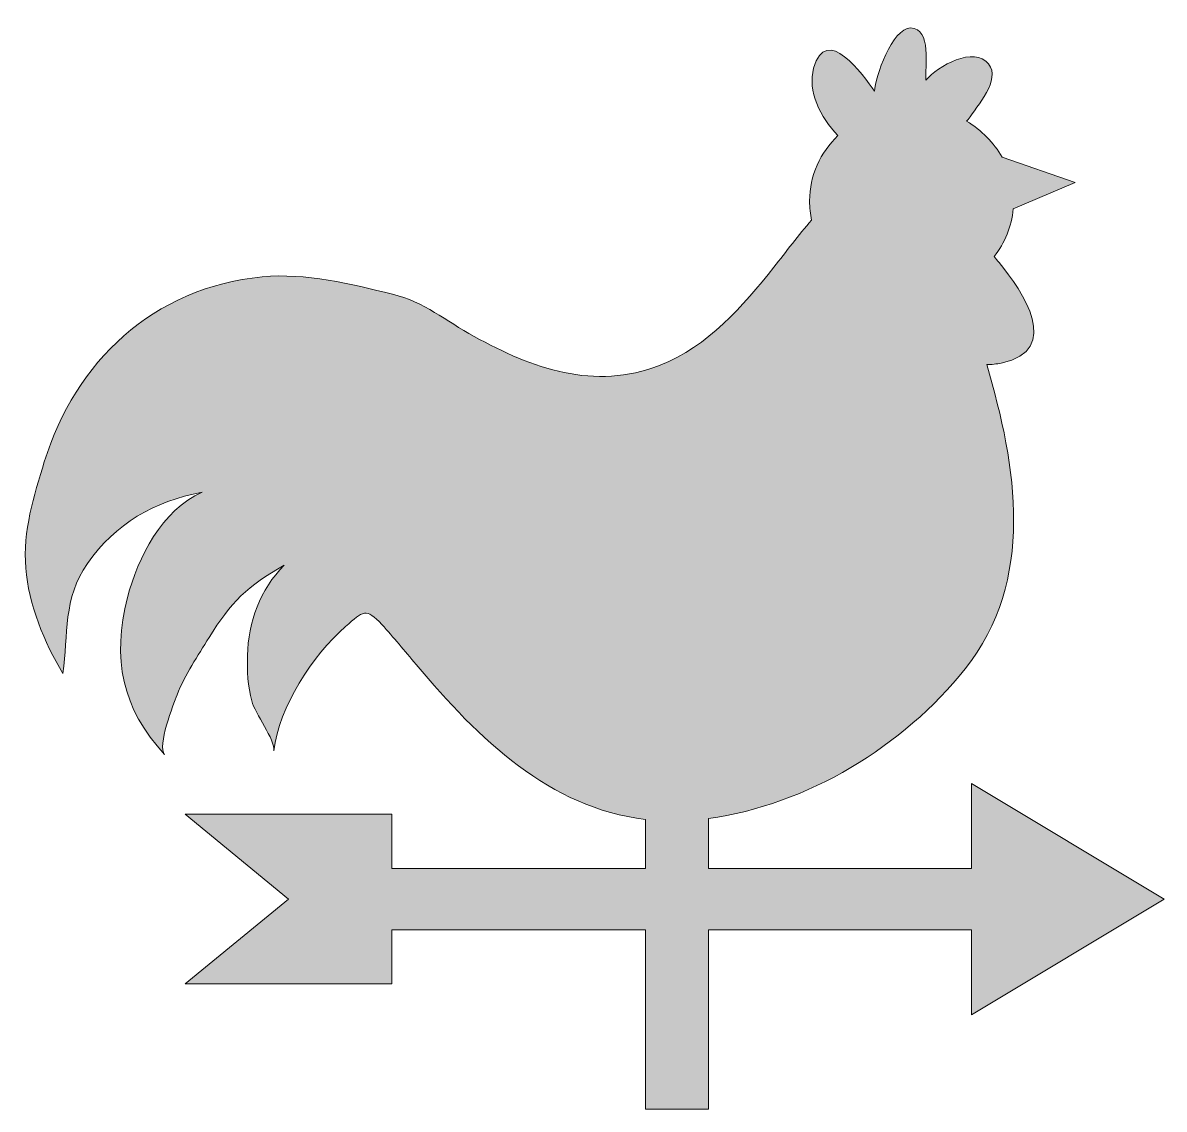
# Model space of a CAD drawing. Header units: inches. Extents: x 0 to 102, y 0 to 97.
import ezdxf

# ---------------------------------------------------------------- set-up
doc = ezdxf.new("R2010")
doc.units = ezdxf.units.IN
doc.header["$MEASUREMENT"] = 0
doc.layers.add('Layer 1', color=7, linetype='Continuous')

msp = doc.modelspace()

# ---------------------------------------------------------------- hatches: boundary and pattern name
at = {"layer": 'Layer 1', "true_color": 0xf0ba7d}
h = msp.add_hatch(color=31, dxfattribs=at)
h.dxf.hatch_style = 2
edge = h.paths.add_edge_path()
edge.add_spline(control_points=[(101.6, 18.73), (101.6, 18.73), (84.4, 29.05), (84.4, 29.05), (84.4, 29.05), (84.4, 21.46), (84.4, 21.46), (84.4, 21.46), (60.95, 21.46), (60.95, 21.46), (60.95, 21.46), (60.95, 25.93), (60.95, 25.93), (69.77, 27.13), (78.35, 32.38), (83.84, 39.27), (90.13, 47.17), (88.45, 57.3), (85.77, 66.42), (86.21, 66.42), (86.65, 66.46), (87.07, 66.55), (92.57, 67.68), (88.98, 72.95), (86.89, 75.51), (86.73, 75.7), (86.58, 75.88), (86.43, 76.05), (87.38, 77.27), (87.99, 78.72), (88.13, 80.31), (88.13, 80.31), (93.65, 82.65), (93.65, 82.65), (93.65, 82.65), (87.14, 84.91), (87.14, 84.91), (86.4, 86.22), (85.31, 87.33), (83.98, 88.12), (84.02, 88.18), (84.07, 88.23), (84.11, 88.29), (84.94, 89.47), (87.04, 91.84), (85.94, 93.23), (84.66, 94.85), (81.4, 93.07), (80.34, 91.78), (80.27, 92.91), (80.88, 96.44), (78.98, 96.44), (77.34, 96.43), (75.8, 92.05), (75.75, 90.8), (74.77, 92.23), (71.44, 96.9), (70.33, 92.85), (69.77, 90.81), (70.89, 88.49), (72.5, 86.85), (70.93, 85.33), (69.97, 83.28), (69.97, 81.01), (69.97, 80.42), (70.03, 79.85), (70.15, 79.3), (68.97, 77.98), (67.86, 76.46), (66.79, 75.12), (64, 71.62), (60.9, 68.03), (56.63, 66.36), (50.76, 64.06), (45.25, 66.06), (40.04, 68.93), (37.48, 70.33), (35.61, 71.99), (32.75, 72.7), (29.1, 73.59), (24.99, 74.62), (21.14, 74.24), (11.37, 73.29), (4.46, 66.66), (1.7, 57.75), (0.76, 54.7), (-0.22, 51.57), (0.04, 48.27), (0.3, 45.02), (1.7, 41.63), (3.35, 38.86), (3.84, 42.36), (3.36, 45.55), (5.54, 48.67), (8.04, 52.25), (11.5, 54.2), (15.78, 55.03), (12.17, 53.46), (10.06, 49.22), (9.12, 45.63), (7.72, 40.25), (8.63, 35.71), (12.43, 31.63), (11.74, 32.37), (13.22, 36.14), (13.54, 36.95), (14.27, 38.81), (15.36, 40.39), (16.4, 42.08), (18.3, 45.16), (19.85, 46.71), (23.1, 48.51), (20.93, 46.38), (19.91, 43.44), (19.82, 40.47), (19.78, 39.12), (19.86, 37.72), (20.2, 36.42), (20.49, 35.32), (22.3, 32.92), (22.18, 31.96), (22.65, 35.92), (25.58, 40.42), (28.58, 43.05), (30.14, 44.43), (30.4, 44.76), (31.81, 43.23), (32.85, 42.09), (33.84, 40.89), (34.87, 39.66), (40.47, 32.99), (46.78, 26.85), (55.32, 25.85), (55.32, 25.85), (55.32, 21.46), (55.32, 21.46), (55.32, 21.46), (32.69, 21.46), (32.69, 21.46), (32.69, 21.46), (32.69, 26.3), (32.69, 26.3), (32.69, 26.3), (14.27, 26.3), (14.27, 26.3), (14.27, 26.3), (23.48, 18.73), (23.48, 18.73), (23.48, 18.73), (14.27, 11.17), (14.27, 11.17), (14.27, 11.17), (32.69, 11.17), (32.69, 11.17), (32.69, 11.17), (32.69, 16.01), (32.69, 16.01), (32.69, 16.01), (55.32, 16.01), (55.32, 16.01), (55.32, 16.01), (55.32, 0), (55.32, 0), (55.32, 0), (60.95, 0), (60.95, 0), (60.95, 0), (60.95, 16.01), (60.95, 16.01), (60.95, 16.01), (84.4, 16.01), (84.4, 16.01), (84.4, 16.01), (84.4, 8.41), (84.4, 8.41), (84.4, 8.41), (101.6, 18.73), (101.6, 18.73)], knot_values=[0, 0, 0, 0, 1, 1, 1, 2, 2, 2, 3, 3, 3, 4, 4, 4, 5, 5, 5, 6, 6, 6, 7, 7, 7, 8, 8, 8, 9, 9, 9, 10, 10, 10, 11, 11, 11, 12, 12, 12, 13, 13, 13, 14, 14, 14, 15, 15, 15, 16, 16, 16, 17, 17, 17, 18, 18, 18, 19, 19, 19, 20, 20, 20, 21, 21, 21, 22, 22, 22, 23, 23, 23, 24, 24, 24, 25, 25, 25, 26, 26, 26, 27, 27, 27, 28, 28, 28, 29, 29, 29, 30, 30, 30, 31, 31, 31, 32, 32, 32, 33, 33, 33, 34, 34, 34, 35, 35, 35, 36, 36, 36, 37, 37, 37, 38, 38, 38, 39, 39, 39, 40, 40, 40, 41, 41, 41, 42, 42, 42, 43, 43, 43, 44, 44, 44, 45, 45, 45, 46, 46, 46, 47, 47, 47, 48, 48, 48, 49, 49, 49, 50, 50, 50, 51, 51, 51, 52, 52, 52, 53, 53, 53, 54, 54, 54, 55, 55, 55, 56, 56, 56, 57, 57, 57, 58, 58, 58, 59, 59, 59, 59], degree=3, periodic=1)

# ---------------------------------------------------------------- linework, layer by layer
at = {"layer": 'Layer 1', "lineweight": 0}
msp.add_open_spline([(101.6, 18.73), (101.6, 18.73), (84.4, 29.05), (84.4, 29.05), (84.4, 29.05), (84.4, 21.46), (84.4, 21.46), (84.4, 21.46), (60.95, 21.46), (60.95, 21.46), (60.95, 21.46), (60.95, 25.93), (60.95, 25.93), (69.77, 27.13), (78.35, 32.38), (83.84, 39.27), (90.13, 47.17), (88.45, 57.3), (85.77, 66.42), (86.21, 66.42), (86.65, 66.46), (87.07, 66.55), (92.57, 67.68), (88.98, 72.95), (86.89, 75.51), (86.73, 75.7), (86.58, 75.88), (86.43, 76.05), (87.38, 77.27), (87.99, 78.72), (88.13, 80.31), (88.13, 80.31), (93.65, 82.65), (93.65, 82.65), (93.65, 82.65), (87.14, 84.91), (87.14, 84.91), (86.4, 86.22), (85.31, 87.33), (83.98, 88.12), (84.02, 88.18), (84.07, 88.23), (84.11, 88.29), (84.94, 89.47), (87.04, 91.84), (85.94, 93.23), (84.66, 94.85), (81.4, 93.07), (80.34, 91.78), (80.27, 92.91), (80.88, 96.44), (78.98, 96.44), (77.34, 96.43), (75.8, 92.05), (75.75, 90.8), (74.77, 92.23), (71.44, 96.9), (70.33, 92.85), (69.77, 90.81), (70.89, 88.49), (72.5, 86.85), (70.93, 85.33), (69.97, 83.28), (69.97, 81.01), (69.97, 80.42), (70.03, 79.85), (70.15, 79.3), (68.97, 77.98), (67.86, 76.46), (66.79, 75.12), (64, 71.62), (60.9, 68.03), (56.63, 66.36), (50.76, 64.06), (45.25, 66.06), (40.04, 68.93), (37.48, 70.33), (35.61, 71.99), (32.75, 72.7), (29.1, 73.59), (24.99, 74.62), (21.14, 74.24), (11.37, 73.29), (4.46, 66.66), (1.7, 57.75), (0.76, 54.7), (-0.22, 51.57), (0.04, 48.27), (0.3, 45.02), (1.7, 41.63), (3.35, 38.86), (3.84, 42.36), (3.36, 45.55), (5.54, 48.67), (8.04, 52.25), (11.5, 54.2), (15.78, 55.03), (12.17, 53.46), (10.06, 49.22), (9.12, 45.63), (7.72, 40.25), (8.63, 35.71), (12.43, 31.63), (11.74, 32.37), (13.22, 36.14), (13.54, 36.95), (14.27, 38.81), (15.36, 40.39), (16.4, 42.08), (18.3, 45.16), (19.85, 46.71), (23.1, 48.51), (20.93, 46.38), (19.91, 43.44), (19.82, 40.47), (19.78, 39.12), (19.86, 37.72), (20.2, 36.42), (20.49, 35.32), (22.3, 32.92), (22.18, 31.96), (22.65, 35.92), (25.58, 40.42), (28.58, 43.05), (30.14, 44.43), (30.4, 44.76), (31.81, 43.23), (32.85, 42.09), (33.84, 40.89), (34.87, 39.66), (40.47, 32.99), (46.78, 26.85), (55.32, 25.85), (55.32, 25.85), (55.32, 21.46), (55.32, 21.46), (55.32, 21.46), (32.69, 21.46), (32.69, 21.46), (32.69, 21.46), (32.69, 26.3), (32.69, 26.3), (32.69, 26.3), (14.27, 26.3), (14.27, 26.3), (14.27, 26.3), (23.48, 18.73), (23.48, 18.73), (23.48, 18.73), (14.27, 11.17), (14.27, 11.17), (14.27, 11.17), (32.69, 11.17), (32.69, 11.17), (32.69, 11.17), (32.69, 16.01), (32.69, 16.01), (32.69, 16.01), (55.32, 16.01), (55.32, 16.01), (55.32, 16.01), (55.32, 0), (55.32, 0), (55.32, 0), (60.95, 0), (60.95, 0), (60.95, 0), (60.95, 16.01), (60.95, 16.01), (60.95, 16.01), (84.4, 16.01), (84.4, 16.01), (84.4, 16.01), (84.4, 8.41), (84.4, 8.41), (84.4, 8.41), (101.6, 18.73), (101.6, 18.73)], degree=3, knots=[0, 0, 0, 0, 1, 1, 1, 2, 2, 2, 3, 3, 3, 4, 4, 4, 5, 5, 5, 6, 6, 6, 7, 7, 7, 8, 8, 8, 9, 9, 9, 10, 10, 10, 11, 11, 11, 12, 12, 12, 13, 13, 13, 14, 14, 14, 15, 15, 15, 16, 16, 16, 17, 17, 17, 18, 18, 18, 19, 19, 19, 20, 20, 20, 21, 21, 21, 22, 22, 22, 23, 23, 23, 24, 24, 24, 25, 25, 25, 26, 26, 26, 27, 27, 27, 28, 28, 28, 29, 29, 29, 30, 30, 30, 31, 31, 31, 32, 32, 32, 33, 33, 33, 34, 34, 34, 35, 35, 35, 36, 36, 36, 37, 37, 37, 38, 38, 38, 39, 39, 39, 40, 40, 40, 41, 41, 41, 42, 42, 42, 43, 43, 43, 44, 44, 44, 45, 45, 45, 46, 46, 46, 47, 47, 47, 48, 48, 48, 49, 49, 49, 50, 50, 50, 51, 51, 51, 52, 52, 52, 53, 53, 53, 54, 54, 54, 55, 55, 55, 56, 56, 56, 57, 57, 57, 58, 58, 58, 59, 59, 59, 59], dxfattribs=at)

doc.saveas('drawing.dxf')
